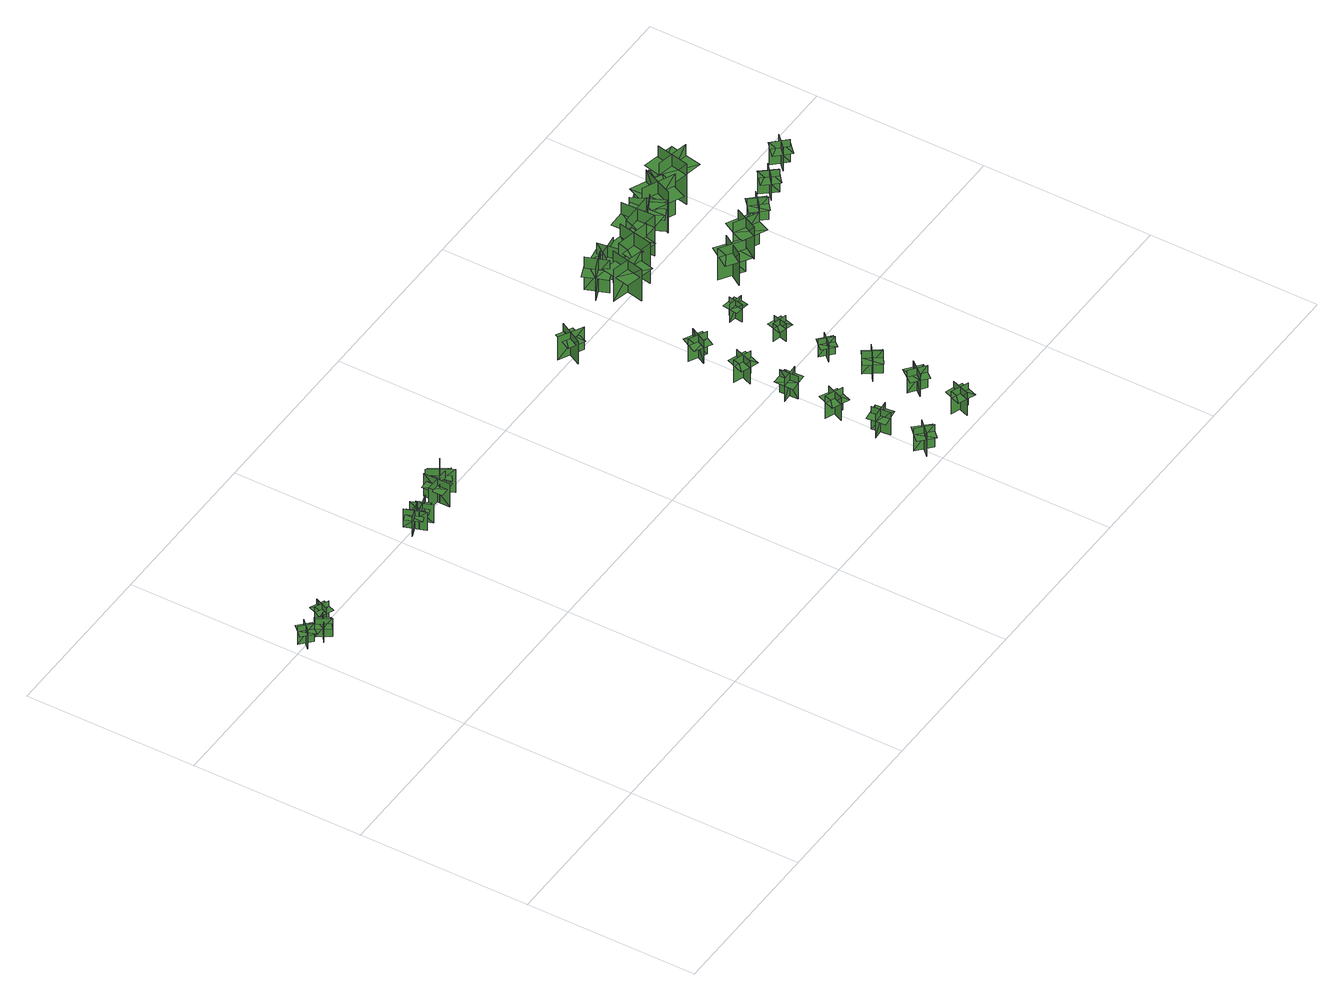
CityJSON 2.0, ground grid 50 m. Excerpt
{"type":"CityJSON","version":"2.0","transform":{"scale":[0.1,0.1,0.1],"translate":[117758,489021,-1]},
"CityObjects":{
"tree1":{"type":"SolitaryVegetationObject","geometry":[{"type":"MultiSurface","lod":"1","boundaries":[[[0,1,2]],[[0,2,3]],[[4,5,6]],[[4,6,7]],[[8,9,10]],[[8,10,11]],[[8,11,12]],[[8,12,13]]]}]},
"tree2":{"type":"SolitaryVegetationObject","geometry":[{"type":"MultiSurface","lod":"1","boundaries":[[[14,15,16]],[[14,16,17]],[[18,19,20]],[[18,20,21]],[[22,23,24]],[[22,24,25]],[[22,25,26]],[[22,26,27]]]}]},
"tree3":{"type":"SolitaryVegetationObject","geometry":[{"type":"MultiSurface","lod":"1","boundaries":[[[28,29,30]],[[28,30,31]],[[32,33,34]],[[32,34,35]],[[36,37,38]],[[36,38,39]],[[36,39,40]],[[36,40,41]]]}]},
"tree4":{"type":"SolitaryVegetationObject","geometry":[{"type":"MultiSurface","lod":"1","boundaries":[[[42,43,44]],[[42,44,45]],[[46,47,48]],[[46,48,49]],[[50,51,52]],[[50,52,53]],[[50,53,54]],[[50,54,55]]]}]},
"tree5":{"type":"SolitaryVegetationObject","geometry":[{"type":"MultiSurface","lod":"1","boundaries":[[[56,57,58]],[[56,58,59]],[[60,61,62]],[[60,62,63]],[[64,65,66]],[[64,66,67]],[[64,67,68]],[[64,68,69]]]}]},
"tree6":{"type":"SolitaryVegetationObject","geometry":[{"type":"MultiSurface","lod":"1","boundaries":[[[70,71,72]],[[70,72,73]],[[74,75,76]],[[74,76,77]],[[78,79,80]],[[78,80,81]],[[78,81,82]],[[78,82,83]]]}]},
"tree7":{"type":"SolitaryVegetationObject","geometry":[{"type":"MultiSurface","lod":"1","boundaries":[[[84,85,86]],[[84,86,87]],[[88,89,90]],[[88,90,91]],[[92,93,94]],[[92,94,95]],[[92,95,96]],[[92,96,97]]]}]},
"tree8":{"type":"SolitaryVegetationObject","geometry":[{"type":"MultiSurface","lod":"1","boundaries":[[[98,99,100]],[[98,100,101]],[[102,103,104]],[[102,104,105]],[[106,107,108]],[[106,108,109]],[[106,109,110]],[[106,110,111]]]}]},
"tree9":{"type":"SolitaryVegetationObject","geometry":[{"type":"MultiSurface","lod":"1","boundaries":[[[112,113,114]],[[112,114,115]],[[116,117,118]],[[116,118,119]],[[120,121,122]],[[120,122,123]],[[120,123,124]],[[120,124,125]]]}]},
"tree10":{"type":"SolitaryVegetationObject","geometry":[{"type":"MultiSurface","lod":"1","boundaries":[[[126,127,128]],[[126,128,129]],[[130,131,132]],[[130,132,133]],[[134,135,136]],[[134,136,137]],[[134,137,138]],[[134,138,139]]]}]},
"tree11":{"type":"SolitaryVegetationObject","geometry":[{"type":"MultiSurface","lod":"1","boundaries":[[[140,141,142]],[[140,142,143]],[[144,145,146]],[[144,146,147]],[[148,149,150]],[[148,150,151]],[[148,151,152]],[[148,152,153]]]}]},
"tree12":{"type":"SolitaryVegetationObject","geometry":[{"type":"MultiSurface","lod":"1","boundaries":[[[154,155,156]],[[154,156,157]],[[158,159,160]],[[158,160,161]],[[162,163,164]],[[162,164,165]],[[162,165,166]],[[162,166,167]]]}]},
"tree13":{"type":"SolitaryVegetationObject","geometry":[{"type":"MultiSurface","lod":"1","boundaries":[[[168,169,170]],[[168,170,171]],[[172,173,174]],[[172,174,175]],[[176,177,178]],[[176,178,179]],[[176,179,180]],[[176,180,181]]]}]},
"tree14":{"type":"SolitaryVegetationObject","geometry":[{"type":"MultiSurface","lod":"1","boundaries":[[[182,183,184]],[[182,184,185]],[[186,187,188]],[[186,188,189]],[[190,191,192]],[[190,192,193]],[[190,193,194]],[[190,194,195]]]}]},
"tree15":{"type":"SolitaryVegetationObject","geometry":[{"type":"MultiSurface","lod":"1","boundaries":[[[196,197,198]],[[196,198,199]],[[200,201,202]],[[200,202,203]],[[204,205,206]],[[204,206,207]],[[204,207,208]],[[204,208,209]]]}]},
"tree16":{"type":"SolitaryVegetationObject","geometry":[{"type":"MultiSurface","lod":"1","boundaries":[[[210,211,212]],[[210,212,213]],[[214,215,216]],[[214,216,217]],[[218,219,220]],[[218,220,221]],[[218,221,222]],[[218,222,223]]]}]},
"tree17":{"type":"SolitaryVegetationObject","geometry":[{"type":"MultiSurface","lod":"1","boundaries":[[[224,225,226]],[[224,226,227]],[[228,229,230]],[[228,230,231]],[[232,233,234]],[[232,234,235]],[[232,235,236]],[[232,236,237]]]}]},
"tree18":{"type":"SolitaryVegetationObject","geometry":[{"type":"MultiSurface","lod":"1","boundaries":[[[238,239,240]],[[238,240,241]],[[242,243,244]],[[242,244,245]],[[246,247,248]],[[246,248,249]],[[246,249,250]],[[246,250,251]]]}]},
"tree19":{"type":"SolitaryVegetationObject","geometry":[{"type":"MultiSurface","lod":"1","boundaries":[[[252,253,254]],[[252,254,255]],[[256,257,258]],[[256,258,259]],[[260,261,262]],[[260,262,263]],[[260,263,264]],[[260,264,265]]]}]},
"tree20":{"type":"SolitaryVegetationObject","geometry":[{"type":"MultiSurface","lod":"1","boundaries":[[[266,267,268]],[[266,268,269]],[[270,271,272]],[[270,272,273]],[[274,275,276]],[[274,276,277]],[[274,277,278]],[[274,278,279]]]}]},
"tree21":{"type":"SolitaryVegetationObject","geometry":[{"type":"MultiSurface","lod":"1","boundaries":[[[280,281,282]],[[280,282,283]],[[284,285,286]],[[284,286,287]],[[288,289,290]],[[288,290,291]],[[288,292,293]],[[288,293,289]]]}]},
"tree22":{"type":"SolitaryVegetationObject","geometry":[{"type":"MultiSurface","lod":"1","boundaries":[[[294,295,296]],[[294,296,297]],[[298,299,300]],[[298,300,301]],[[302,303,304]],[[302,304,305]],[[302,305,306]],[[302,306,307]]]}]},
"tree23":{"type":"SolitaryVegetationObject","geometry":[{"type":"MultiSurface","lod":"1","boundaries":[[[308,309,310]],[[308,310,311]],[[312,313,314]],[[312,314,315]],[[316,317,318]],[[316,318,319]],[[316,319,320]],[[316,320,321]]]}]},
"tree24":{"type":"SolitaryVegetationObject","geometry":[{"type":"MultiSurface","lod":"1","boundaries":[[[322,323,324]],[[322,324,325]],[[326,327,328]],[[326,328,329]],[[330,331,332]],[[330,332,333]],[[330,334,335]],[[330,335,331]]]}]},
"tree25":{"type":"SolitaryVegetationObject","geometry":[{"type":"MultiSurface","lod":"1","boundaries":[[[336,337,338]],[[336,338,339]],[[340,341,342]],[[340,342,343]],[[344,345,346]],[[344,346,347]],[[344,347,348]],[[344,348,349]]]}]},
"tree26":{"type":"SolitaryVegetationObject","geometry":[{"type":"MultiSurface","lod":"1","boundaries":[[[350,351,352]],[[350,352,353]],[[354,355,356]],[[354,356,357]],[[358,359,360]],[[358,360,361]],[[358,361,362]],[[358,362,363]]]}]},
"tree27":{"type":"SolitaryVegetationObject","geometry":[{"type":"MultiSurface","lod":"1","boundaries":[[[364,365,366]],[[364,366,367]],[[368,369,370]],[[368,370,371]],[[372,373,374]],[[372,374,375]],[[372,375,376]],[[372,376,377]]]}]},
"tree28":{"type":"SolitaryVegetationObject","geometry":[{"type":"MultiSurface","lod":"1","boundaries":[[[378,379,380]],[[378,380,381]],[[382,383,384]],[[382,384,385]],[[386,387,388]],[[386,388,389]],[[386,389,390]],[[386,390,391]]]}]},
"tree29":{"type":"SolitaryVegetationObject","geometry":[{"type":"MultiSurface","lod":"1","boundaries":[[[392,393,394]],[[392,394,395]],[[396,397,398]],[[396,398,399]],[[400,401,402]],[[400,402,403]],[[400,403,404]],[[400,404,405]]]}]},
"tree30":{"type":"SolitaryVegetationObject","geometry":[{"type":"MultiSurface","lod":"1","boundaries":[[[406,407,408]],[[406,408,409]],[[410,411,412]],[[410,412,413]],[[414,415,416]],[[414,416,417]],[[414,417,418]],[[414,418,419]]]}]},
"tree31":{"type":"SolitaryVegetationObject","geometry":[{"type":"MultiSurface","lod":"1","boundaries":[[[420,421,422]],[[420,422,423]],[[424,425,426]],[[424,426,427]],[[428,429,430]],[[428,430,431]],[[428,431,432]],[[428,432,433]]]}]},
"tree32":{"type":"SolitaryVegetationObject","geometry":[{"type":"MultiSurface","lod":"1","boundaries":[[[434,435,436]],[[434,436,437]],[[438,439,440]],[[438,440,441]],[[442,443,444]],[[442,444,445]],[[442,445,446]],[[442,446,447]]]}]},
"tree33":{"type":"SolitaryVegetationObject","geometry":[{"type":"MultiSurface","lod":"1","boundaries":[[[448,449,450]],[[448,450,451]],[[452,453,454]],[[452,454,455]],[[456,457,458]],[[456,458,459]],[[456,459,460]],[[456,460,461]]]}]},
"tree34":{"type":"SolitaryVegetationObject","geometry":[{"type":"MultiSurface","lod":"1","boundaries":[[[462,463,464]],[[462,464,465]],[[466,467,468]],[[466,468,469]],[[470,471,472]],[[470,472,473]],[[470,473,474]],[[470,474,475]]]}]},
"tree35":{"type":"SolitaryVegetationObject","geometry":[{"type":"MultiSurface","lod":"1","boundaries":[[[476,477,478]],[[476,478,479]],[[480,481,482]],[[480,482,483]],[[484,485,481]],[[484,481,480]],[[486,487,477]],[[486,477,476]],[[476,477,488]],[[476,488,489]],[[476,490,491]],[[476,491,477]]]}]},
"tree36":{"type":"SolitaryVegetationObject","geometry":[{"type":"MultiSurface","lod":"1","boundaries":[[[492,493,494]],[[492,494,495]],[[496,497,498]],[[496,498,499]],[[500,501,502]],[[500,502,503]],[[500,503,504]],[[500,504,505]]]}]},
"tree37":{"type":"SolitaryVegetationObject","geometry":[{"type":"MultiSurface","lod":"1","boundaries":[[[506,507,508]],[[506,508,509]],[[510,511,512]],[[510,512,513]],[[514,515,516]],[[514,516,517]],[[514,517,518]],[[514,518,519]]]}]}
},
"vertices":[
[50,1013,21],[19,981,21],[19,981,83],[50,1013,83],[20,1012,21],[52,982,21],[52,982,83],[20,1012,83],[20,1012,66],[5,996,66],[37,966,66],[52,982,66],[68,998,66],[35,1029,66],
[67,989,22],[92,952,22],[92,952,84],[67,989,84],[61,960,22],[98,985,22],[98,985,84],[61,960,84],[61,960,67],[74,942,67],[110,967,67],[98,985,67],[86,1003,67],[49,979,67],
[117,986,22],[135,1026,22],[135,1026,83],[117,986,83],[145,996,22],[105,1014,22],[105,1014,83],[145,996,83],[145,996,66],[154,1016,66],[114,1034,66],[105,1014,66],[95,994,66],[136,976,66],
[540,1019,22],[562,961,22],[562,961,84],[540,1019,84],[523,981,22],[523,981,84],[581,1003,84],[581,1003,22],[541,1014,67],[522,1006,67],[541,961,67],[560,969,67],[579,977,67],[560,1022,67],
[556,981,22],[615,1000,22],[615,1000,84],[556,981,84],[594,962,22],[594,962,84],[574,1021,84],[574,1021,22],[561,982,67],[569,963,67],[614,980,67],[607,1000,67],[599,1019,67],[554,1002,67],
[666,958,24],[666,1036,24],[666,1036,102],[666,958,102],[703,995,24],[703,995,102],[625,995,102],[625,995,24],[666,965,81],[692,966,81],[689,1027,81],[664,1026,81],[638,1025,81],[640,964,81],
[685,1044,19],[726,978,19],[726,978,97],[685,1044,97],[673,993,19],[673,993,97],[740,1034,97],[740,1034,19],[689,1038,77],[667,1024,77],[701,973,77],[723,988,77],[744,1002,77],[710,1053,77],
[1505,66,28],[1466,27,28],[1466,27,105],[1505,66,105],[1468,66,28],[1508,28,28],[1508,28,105],[1468,66,105],[1468,66,84],[1449,46,84],[1488,8,84],[1508,28,84],[1527,47,84],[1488,86,84],
[1482,203,27],[1488,148,27],[1488,148,104],[1482,203,104],[1459,175,27],[1514,181,27],[1514,181,104],[1459,175,104],[1459,175,83],[1462,147,83],[1517,154,83],[1514,181,83],[1511,209,83],[1456,202,83],
[1509,305,22],[1458,326,22],[1458,326,99],[1509,305,99],[1495,339,22],[1474,288,22],[1474,288,99],[1495,339,99],[1495,339,77],[1469,350,77],[1448,299,77],[1474,288,77],[1499,278,77],[1520,329,77],
[1460,449,20],[1515,452,20],[1515,452,97],[1460,449,97],[1487,424,20],[1485,479,20],[1485,479,97],[1487,424,97],[1487,424,75],[1515,425,75],[1512,481,75],[1485,479,75],[1457,478,75],[1459,423,75],
[1339,1037,22],[1301,969,22],[1301,969,100],[1339,1037,100],[1288,1022,22],[1288,1022,100],[1356,985,100],[1356,985,22],[1335,1031,79],[1312,1043,79],[1285,988,79],[1308,977,79],[1331,965,79],[1358,1020,79],
[1507,579,19],[1455,598,19],[1455,598,96],[1507,579,96],[1492,612,19],[1472,560,19],[1472,560,96],[1492,612,96],[1492,612,74],[1466,622,74],[1447,570,74],[1472,560,74],[1498,551,74],[1518,603,74],
[1689,41,27],[1638,60,27],[1638,60,103],[1689,41,103],[1674,75,27],[1655,23,27],[1655,23,103],[1674,75,103],[1674,75,82],[1649,84,82],[1629,33,82],[1655,23,82],[1681,13,82],[1700,65,82],
[1473,700,21],[1499,749,21],[1499,749,98],[1473,700,98],[1509,711,21],[1460,737,21],[1460,737,98],[1509,711,98],[1509,711,76],[1522,735,76],[1473,761,76],[1460,737,76],[1447,712,76],[1496,686,76],
[1646,197,28],[1690,163,28],[1690,163,104],[1646,197,104],[1651,161,28],[1685,204,28],[1685,204,104],[1651,161,104],[1651,161,83],[1672,143,83],[1707,187,83],[1685,204,83],[1663,221,83],[1629,178,83],
[1686,330,23],[1641,298,23],[1641,298,100],[1686,330,100],[1650,336,23],[1682,291,23],[1682,291,100],[1650,336,100],[1650,336,78],[1627,320,78],[1659,275,78],[1682,291,78],[1705,307,78],[1673,352,78],
[1679,466,20],[1648,433,20],[1648,433,81],[1679,466,81],[1649,465,20],[1681,435,20],[1681,435,81],[1649,465,81],[1649,465,64],[1634,449,64],[1666,418,64],[1681,435,64],[1697,451,64],[1664,481,64],
[1682,583,20],[1639,595,20],[1639,595,81],[1682,583,81],[1667,609,20],[1656,566,20],[1656,566,81],[1667,609,81],[1667,609,64],[1646,615,64],[1634,572,64],[1656,566,64],[1677,560,64],[1689,603,64],
[1666,743,20],[1660,700,20],[1660,700,81],[1666,743,81],[1642,726,20],[1686,720,20],[1686,720,81],[1642,726,81],[1642,726,64],[1639,704,64],[1683,698,64],[1686,720,64],[1689,742,64],[1645,748,64],
[1552,1107,20],[1576,1045,20],[1576,1045,131],[1552,1107,131],[1532,1060,20],[1593,1085,20],[1593,1085,131],[1532,1060,131],[1532,1060,95],[1593,1085,95],[1580,1119,95],[1518,1094,95],[1545,1027,95],[1607,1051,95],
[1611,1056,23],[1589,958,23],[1589,958,132],[1611,1056,132],[1551,1017,23],[1649,995,23],[1649,995,132],[1551,1017,132],[1555,1016,102],[1546,973,102],[1635,953,102],[1645,996,102],[1654,1039,102],[1564,1059,102],
[1648,1037,24],[1629,1001,24],[1629,1001,86],[1648,1037,86],[1619,1028,24],[1656,1009,24],[1656,1009,86],[1619,1028,86],[1619,1028,69],[1610,1010,69],[1647,992,69],[1656,1009,69],[1665,1027,69],[1628,1046,69],
[1624,1043,22],[1614,1108,22],[1614,1108,132],[1624,1043,132],[1654,1084,22],[1589,1074,22],[1589,1074,132],[1654,1084,132],[1654,1084,96],[1589,1074,96],[1594,1038,96],[1660,1048,96],[1649,1120,96],[1583,1110,96],
[1717,1023,21],[1615,1043,21],[1615,1043,161],[1717,1023,161],[1680,1078,21],[1680,1078,161],[1659,976,161],[1659,976,21],[1680,1078,117],[1637,1087,117],[1621,1005,117],[1664,996,117],[1706,988,117],[1723,1070,117],
[1828,795,19],[1764,838,19],[1764,838,127],[1828,795,127],[1818,846,19],[1775,781,19],[1775,781,127],[1818,846,127],[1818,846,97],[1786,867,97],[1743,803,97],[1775,781,97],[1808,760,97],[1851,824,97],
[1804,1078,16],[1705,1076,16],[1705,1076,154],[1804,1078,154],[1757,1124,16],[1759,1025,16],[1759,1025,154],[1757,1124,154],[1757,1124,115],[1707,1123,115],[1709,1024,115],[1759,1025,115],[1809,1026,115],[1806,1125,115],
[1920,874,14],[1886,805,14],[1886,805,122],[1920,874,122],[1871,858,14],[1941,824,14],[1941,824,122],[1871,858,122],[1871,858,91],[1854,823,91],[1924,789,91],[1941,824,91],[1958,858,91],[1889,893,91],
[1812,1134,16],[1856,1044,16],[1856,1044,124],[1812,1134,124],[1790,1066,16],[1879,1110,16],[1879,1110,124],[1790,1066,124],[1793,1067,94],[1813,1028,94],[1895,1069,94],[1876,1108,94],[1856,1147,94],[1774,1107,94],
[1830,1106,15],[1921,1064,15],[1921,1064,154],[1830,1106,154],[1853,1043,15],[1895,1134,15],[1895,1134,154],[1853,1043,154],[1853,1043,115],[1898,1023,115],[1940,1113,115],[1895,1134,115],[1849,1155,115],[1808,1064,115],
[2031,891,16],[1989,854,16],[1989,854,93],[2031,891,93],[1994,894,16],[2031,852,16],[2031,852,93],[1994,894,93],[1994,894,71],[1973,875,71],[2010,834,71],[2031,852,71],[2051,871,71],[2014,912,71],
[1973,1107,11],[1940,1151,11],[1940,1151,88],[1973,1107,88],[1979,1143,11],[1934,1110,11],[1934,1110,88],[1979,1143,88],[1979,1143,67],[1962,1165,67],[1918,1133,67],[1934,1110,67],[1951,1088,67],[1995,1121,67],
[1945,1135,8],[1999,1149,8],[1999,1149,85],[1945,1135,85],[1977,1116,8],[1963,1169,8],[1963,1169,85],[1977,1116,85],[1977,1116,63],[2004,1123,63],[1990,1176,63],[1963,1169,63],[1936,1163,63],[1950,1109,63],
[1990,1157,15],[1970,1059,15],[1970,1059,153],[1990,1157,153],[1934,1120,15],[2032,1101,15],[2032,1101,153],[1934,1120,153],[1934,1120,115],[1925,1071,115],[2022,1052,115],[2032,1101,115],[2042,1150,115],[1944,1169,115],
[2019,1138,53],[1980,1123,53],[1988,1102,53],[2028,1118,53],[2008,1111,53],[1993,1151,53],[1990,1150,92],[2006,1110,92],[2006,1110,14],[1990,1150,14],[2019,1140,14],[1979,1124,14],[1980,1123,92],[2019,1138,92],[2012,1158,53],[1972,1143,53],
[2138,886,12],[2102,929,12],[2102,929,89],[2138,886,89],[2141,923,12],[2099,887,12],[2099,887,89],[2141,923,89],[2141,923,67],[2123,944,67],[2081,908,67],[2099,887,67],[2117,866,67],[2159,902,67],
[2240,917,21],[2202,957,21],[2202,957,98],[2240,917,98],[2241,953,21],[2201,915,21],[2201,915,98],[2241,953,98],[2241,953,76],[2222,973,76],[2182,935,76],[2201,915,76],[2220,895,76],[2260,933,76]
]}
